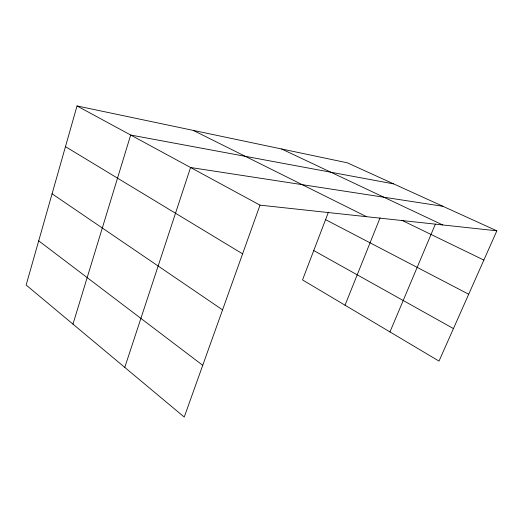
<?xml version="1.0" encoding="UTF-8"?>
<svg xmlns="http://www.w3.org/2000/svg" width="523" height="523" viewBox="0 0 523 523"><rect width="100%" height="100%" fill="white"/><g stroke="black" fill="none" stroke-linecap="round" stroke-linejoin="round"><path stroke-width="0.78" d="M496.85 230.82L347.298 162.803L77.031 105.947L26.15 285.035L184.233 417.053L260.009 205.147L496.85 230.82L439.013 361.099L302.523 279.916L328.431 212.161M72.972 324.136L130.678 135.032L393.688 183.9M124.775 367.394L190.562 167.497L442.903 206.284M345.03 305.203L380.064 217.862M389.962 331.922L435.404 224.079M281.551 148.97L442.674 224.949M401.795 220.275L483.86 260.081M193.262 130.404L366.571 216.699M325.568 219.64L468.7 294.233M77.031 105.947L260.009 205.147M313.754 250.55L453.454 328.575M65.473 146.649L242.594 253.845M52.071 193.804L222.563 309.871M38.709 240.835L202.734 365.315"/></g></svg>
